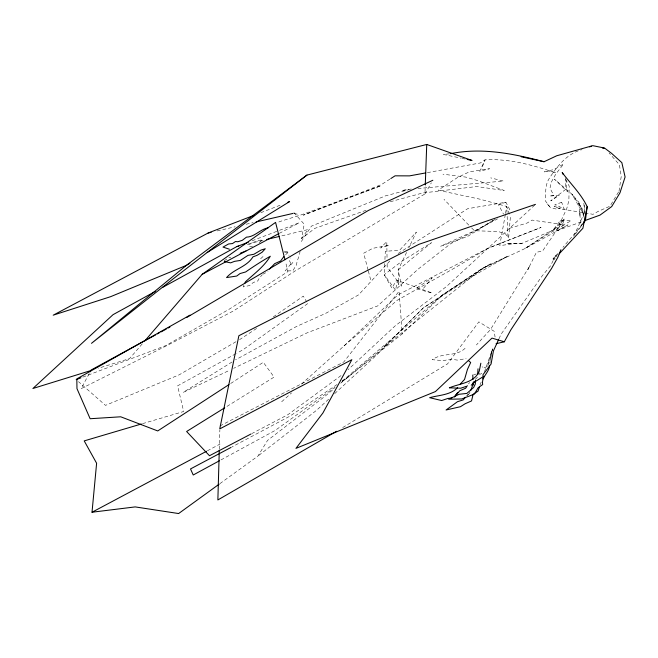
<?xml version="1.0" encoding="UTF-8"?>
<svg xmlns="http://www.w3.org/2000/svg" width="658" height="658" viewBox="0 0 658 658"><rect width="100%" height="100%" fill="white"/><g stroke="black" fill="none" stroke-linecap="round" stroke-linejoin="round"><path stroke-width="0.49" stroke-dasharray="3.29 2.47" d="M565.839 177.644L565.609 189.43L550.754 200.863L559.152 195.336L549.619 196.002L553.929 195.73L550.006 188.139L551.264 182.225L555.887 173.918L563.659 163.941L554.209 169.451L544.191 171.894L548.92 170.957L556.01 172.914C533.202 165.207 509.358 158.43 485.086 159.845L480.299 162.954L426.705 172.741M219.311 449.25L219.862 429.987M89.208 373.579L81.082 388.697L167.272 345.401L233.648 310.839L294.998 271.038L424.953 193.937L425.241 185.86M384.749 263.537L384.256 274.723L391.88 288.081L396.692 280.045L387.175 266.868L387.118 262.822M384.93 259.474L385.292 251.34L399.653 250.204L416.349 232.126L408.799 247.811M508.667 237.801L510.369 217.05L509.72 215.117M619.022 191.157L621.234 176.434L619.392 164.681L609.069 152.944M505.328 214.475L499.743 245.64L516.242 243.361L522.197 243.271L552.81 230.382L571.284 220.743L560.435 220.405L552.81 230.382L564.309 219.04L562.516 224.559L560.435 220.405M505.509 213.472L506.767 206.439L479.921 199.185L438.129 190.203L457.705 177.413L469.442 171.796L489.536 168.752L479.649 171.31L485.086 159.845L481.434 169.057M366.07 210.289L314.779 228.4L301.586 238.599L304.202 224.205L293.057 211.605M489.873 363.422L490.235 361.481M490.407 360.502L490.95 357.59M491.131 356.62L492.571 348.855L484.28 372.329M423.538 288.237L432.207 277.791L415.724 288.591L432.24 293.065L397.416 280.464L395.54 290.211L384.256 274.723L402.137 261.07L431.426 242.712L398.139 269.953L398.806 284.585L396.692 280.045M300.048 251.167C299.752 255.946 296.906 260.066 296.569 264.656L292.794 270.816L285.161 270.931L290.63 264.228L292.892 262.493L290.277 265.38L290.565 262.945L289.405 260.535L290.17 257.87M479.97 385.053L482.1 379.847M488.113 365.28L492.571 348.855L487.438 366.284M243.954 285.218L243.205 286.921L249.637 285.523L253.289 282.488L257.772 280.933L259.458 277.824L262.114 274.986M584.658 212.246L573.702 236.378L574.87 234.791M498.929 338.862L501.034 334.256L542.315 275.718L550.483 265.939L555.591 255.658L552.975 259.063L557.639 253.585M406.578 252.425L398.139 269.953L401.602 286.197L397.416 280.464M582.297 223.646L580.956 226.196L562.968 247.326M469.113 393.698L470.051 391.938M424.953 193.937L431.352 182.825M618.52 191.988L609.991 206.193L598.13 211.391L593.031 214.311L559.506 208.676L554.069 206.299L560.46 208.306L556.117 209.022L550.269 207.451L545.235 200.665C546 193.156 544.783 185.721 548.994 178.828C557.022 166.384 566.949 153.495 582.017 149.654M219.92 483.63L257.903 456.101L267.559 440.391L324.929 396.33L334.387 388.45M301.323 241.544L311.44 226.122L385.465 195.87L408.519 189.8M564.309 219.04L542.603 250.969L536.435 252.302L527.872 269.566L529.764 266.005L490.539 329.485L476.4 344.957M582.519 223.917L580.956 226.196L579.92 215.15M341.691 382.101L402.194 333.943L442.752 294.759L490.481 263.85L482.273 268.497L442.752 294.759L386.855 343.04L384.017 347.079L340.688 383.195M301.586 238.599L307.952 229.593L280.283 236.206M557.548 254.399L553.6 259.885L557.038 256.151M575.454 234.001L582.47 224.477M142.227 343.904L129.568 358.594L98.322 368.258M389.849 260.979L358.602 294.85L325.842 313.29L296.552 326.458L235.556 359.819M468.414 383.935L469.754 382.537M285.671 254.736L288.821 251.512L282.866 251.833M478.465 374.262L479.756 372.946M475.479 379.214L477.461 377.24M344.019 345.935L397.893 294.883L487.956 248.313L541.073 227.421L487.907 248.28L453.897 268.398L397.161 300.311L344.019 345.935L301.43 384.075M534.715 205.074L446.65 286.378L395.113 325.924L348.024 369.714M328.646 399.192L316.621 410.247L257.903 456.101M334.659 393.657L375.257 356.323L423.341 307.903L482.273 268.497L507.918 256.028L475.273 274.805L423.341 307.903L384.017 347.079L482.273 268.497L525.018 248.543L568.019 224.888L557.499 230.514L583.588 221.063M260.601 258.75L264.072 255.608M281.657 401.775L291.543 392.925M342.267 381.04L386.855 343.04M467.155 395.359L468.463 394.257M466.604 395.828L469.664 393.262M259.145 242.695L262.575 239.907L258.734 240.351L252.014 242.827L249.579 244.455L244.908 244.924M341.025 375.586L287.941 414.647L251.866 433.54M335.226 387.044L275.184 430.431L220.249 460.304M307.705 303.609L242.975 349.785L236.707 353.239M256.595 328.457L239.578 339.643M273.292 316.901L303.354 296.108L306.735 301.94M224.164 260.839L228.943 257.566L230.744 257.262M337.077 384.511L289.545 416.366L231.929 446.946M342.176 381.097L348.962 376.549M465.099 348.321C455.928 357.171 442.308 352.227 432.306 359.687L444.035 360.74L447.81 359.507L452.375 359.358L457.335 360.107L466.152 358.618M230.687 383.499L263.299 362.295L274.098 377.1L225.595 407.261M389.997 179.083L381.541 184.511L303.404 215.166L381.04 185.696L301.792 214.673L279.584 221.623L276.944 223.054M398.164 253.503L467.723 208.676L505.895 202.245L510.888 211.761M232.068 361.982L183.253 392.374L230.004 370.067M494.972 219.394L467.706 236.378L440.77 246.191L478.785 228.869L497.514 218.892M342.686 427.568L447.572 363.858L478.86 321.861L494.216 331.336L495.071 337.044M493.27 220.2L478.785 228.869L450.549 243.773L418.06 269.196L377.733 305.904L307.368 332.718L233.664 368.315M236.025 341.708L179.206 374.805L105.51 405.361L78.483 381.673M235.811 353.733L177.586 385.851L183.681 411.497L142.317 423.719M279.263 233.384L299.209 222.791L279.05 230.481M207.385 450.796L220.002 444.076M262.781 274.279L268.053 271.532M219.978 425.932L343.813 361.941L399.102 291.206L402.194 333.943M479.435 374.525L481.853 373.431M487.01 366.613L482.791 368.406L482.141 366.671M260.848 212.674L281.937 204.539M252.162 240.746L278.087 230.851M82.842 377.108L165.874 345.54L229.074 309.285L287.965 271.589L285.49 261.744M390.26 201.751L422.551 193.016L476.655 186.527L504.242 190.516L478.07 180.711L465.848 177.109L442.982 174.189M505.895 202.245L498.427 204.605L503.493 214.08M509.424 228.351L527.124 223.029L532.059 220.093L564.531 224.855L545.934 235.309L525.018 248.543L558.568 226.188L566.768 208.578L568.857 200.657L569.211 186.124L565.477 178.877M473.653 374.772L476.269 373.991M248.658 243.773L264.467 239.989M217.132 230.933L235.136 226.78M246.141 224.238L253.141 222.626M249.67 246.692L252.549 246.215M411.324 189.011L401.52 190.549L409.153 189.529M449.57 153.791L443.566 154.474L461.242 158.191M417.904 188.509L503.477 181.09L490.72 177.866M522.197 243.271L506.594 243.427L516.242 243.361M294.085 213.554L299.686 214.557M462.22 158.397L465.165 159.022M284.544 252.203L287.908 252.952L289.043 255.411M468.784 225.102L444.01 199.316M471.621 227.923L474.467 230.744L498.081 231.493L505.385 233.722L508.001 237.431L507.047 213.439M547.407 203.988L550.269 207.451M583.917 215.076L571.934 194.143L554.464 179.297L567.764 191.865L566.678 188.287L566.061 180.547M583.835 214.023L578.686 202.088L571.934 194.143L581.861 208.06L583.991 213.842M584.107 217.272L578.686 202.088L579.731 213.134M509.391 214.154L506.767 206.439L507.005 212.435M368.085 269.994L363.677 253.223L372.724 248.337L389.125 245.253L380.546 248.025L386.797 241.568L387.052 258.775M368.348 270.981L370.939 280.843M584.164 205.148L584.995 211.991M583.843 203.289L584.756 213.414M561.644 202.261L554.694 204.918L556.684 205.099L564.268 209.244L561.644 202.261"/><path stroke-width="0.99" d="M219.287 450.261L217.864 499.948L336.567 431.286M425.274 184.849L426.738 144.456L306.941 175.094L186.395 265.363L91.478 343.344L171.639 280.053L306.941 175.094M475.438 380.184L475.298 384.05L473.686 387.422L466.859 393.418L459.169 394.274L448.698 399.225L461.801 398.962L474.426 394.052L478.053 387.825L482.684 384.552C481.064 376.853 489.379 372.675 489.511 365.363M477.642 374.435L478.012 368.825M219.089 484.222L178.631 513.544L135.186 506.907L92.021 512.228L96.611 463.24L84.216 440.893L141.33 424.007M583.054 223.679L585.39 220.504L587.183 206.678C581.03 193.748 570.642 183.87 562.203 172.544L563.141 174.354M587.183 206.678L582.914 228.252L559.103 253.906M480.85 363.208L479.254 371.137C474.418 383.014 459.703 383.384 449.365 387.833L460.756 388.212L466.193 386.402M473.818 381.887L470.873 390.252M479.526 386.74L478.029 391.148L473.127 394.29L471.531 400.928L465.05 403.798L460.452 406.71L446.091 409.983L457.54 401.668L463.199 399.908L465.428 397.243M560.929 249.695L557.885 257.262L551.511 268.579L510.855 329.847L504.299 341.79L496.074 343.706M244.694 283.516L245.442 281.813C254.144 273.818 264.277 266.391 270.29 256.242C261.892 261.136 253.618 266.383 245.656 271.96L240.03 273.555L236.748 276.039L226.549 277.586C234.059 268.867 246.725 267.033 252.968 256.85L257.064 255.337L262.098 252.236L265.281 248.74L261.004 250.073L253.873 254.284L247.992 255.37L240.269 260.453L234.528 261.349L230.662 262.855L224.279 261.563M498.509 339.783L493.451 350.837L491.082 364.006L483.038 374.632L482.98 376.804L473.686 382.545L474.311 382.109L471.218 385.259M90.171 371.803L91.125 370.018L155.592 334.873M482.585 378.95L484.041 376.277M269.492 269.155L274.682 263.652L280.637 260.979L283.787 256.669M459.835 384.601L464.548 379.436L467.451 369.393L470.667 362.5L468.414 360.559M467.32 385.646L465.675 388.22L459.786 390.737L454.908 396.429M584.082 221.639L585.118 220.126M455.015 396.239L457.795 392.472L454.497 397.013M144.892 340.811L202.179 274.32L275.57 222.396L284.988 259.778M457.631 387.661C450.212 395.219 439.174 395.006 429.641 397.695L441.666 400.541L447.843 398.46L451.881 397.983M186.724 317.485L368.464 210.412L432.832 180.259M228.968 384.617L157.731 430.941L120.718 416.794L90.138 418.727L76.97 388.631L76.822 378.893L190.03 315.124M390.844 178.54L395.071 175.826L409.515 175.875L425.693 172.922M224.723 407.796L186.617 431.5L209.483 455.731L250.969 434.009M189.866 263.216L186.395 265.363L110.618 296.676L53.199 315.182L208.134 233.014L254.136 215.265M207.212 252.499L289.602 201.578L287.686 202.319M155.206 291.478L113.061 314.656L32.9 388.491L91.487 370.372M162.378 287.53L236.798 246.602L248.321 242.21M157.385 333.902L159.17 332.923M160.963 331.945L166.334 329.016M168.127 328.038L169.92 327.067M219.353 460.789L193.238 474.994L190.516 468.932L231.032 447.424M202.179 274.32L278.35 233.87M92.021 512.237L206.489 451.281M245.895 250.986L240.154 253.314M521.111 156.752L544.059 161.736L556.693 155.781L592.751 145.657L604.562 148.058L611.57 153.339L621.843 162.633L625.1 176.986L619.968 192.852L611.701 206.571L600.022 215.108L584.559 220.71M76.163 379.641L80.934 377.832M589.552 146.898L591.435 146.208M535.464 204.367L419.097 244.266L238.87 335.712L219.739 428.901L351.874 359.655L322.905 413.002L295.96 448.369L435.423 391.576L491.995 338.105L504.299 341.79M268.168 227.8C260.223 229.181 254.72 236.946 246.479 237.143L242.251 240.343L237.859 241.749L235.465 241.544L232.513 243.559L228.581 243.962L223.004 247.087L229.412 249.226M236.798 246.602L238.772 246.133M266.449 239.512L279.296 236.444M208.134 233.014L211.136 232.323M256.143 221.935L293.147 213.389M450.574 153.676C481.936 147.285 513.676 153.701 544.059 161.736M602.391 147.992L604.381 148.313M467.131 159.433L472.041 160.462L426.738 144.456M579.731 213.134L579.92 215.15M473.16 382.257L473.423 385.004M472.781 375.027L472.954 379.526M585.291 217.683L585.39 220.504"/></g></svg>
